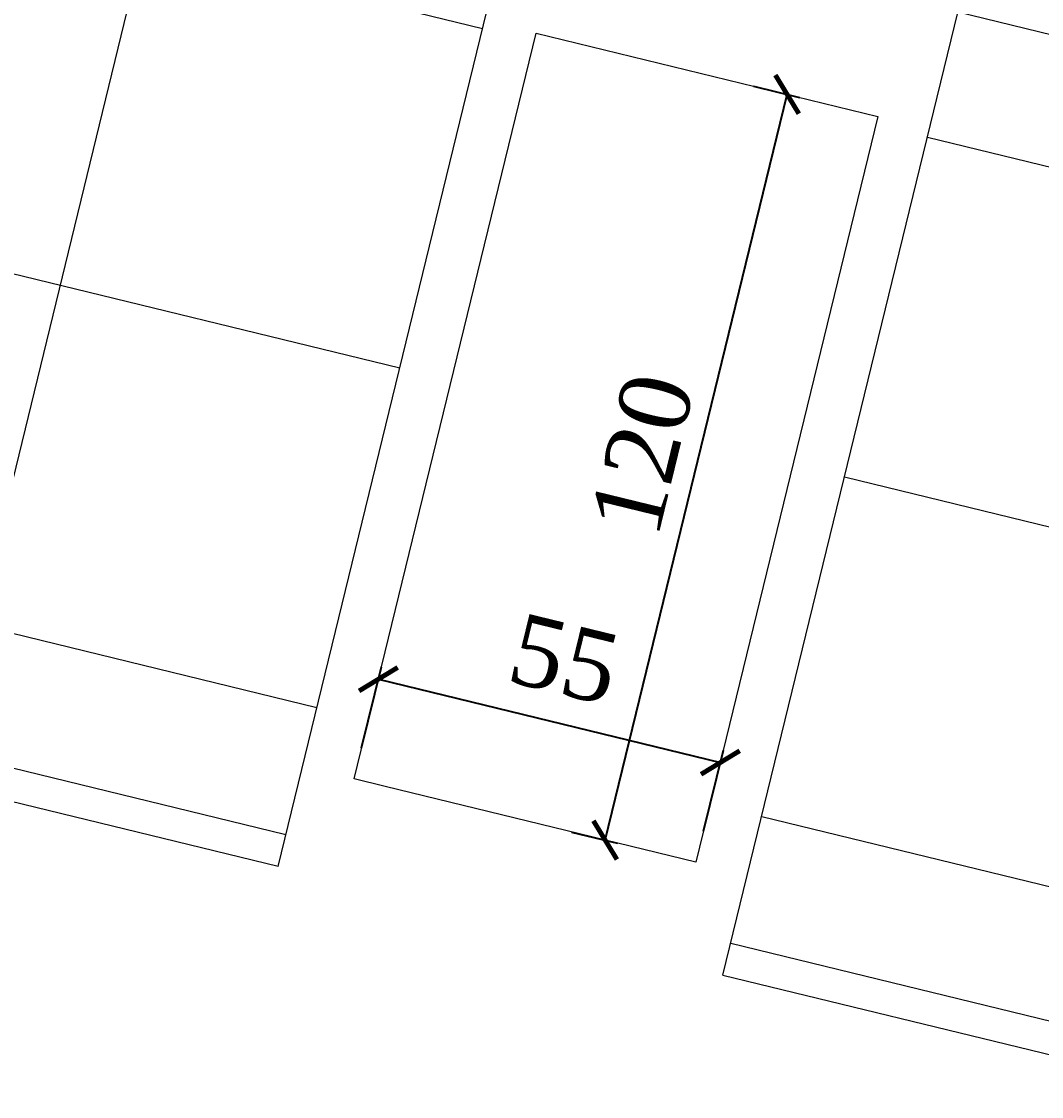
# Model space of a CAD drawing. Header units: millimetres. Extents: x 4980 to 19099, y 3891 to 5773.
# Drawn here: x 10993.9 to 11153.3, y 4874.9 to 5043 of the extents above; entities that cross this region are included whole.
import ezdxf

# ---------------------------------------------------------------- set-up
doc = ezdxf.new("R2010")
doc.units = ezdxf.units.MM
doc.layers.add('Kıtc-002 Çizgi', color=7, linetype='Continuous')
for name, color, linetype, lineweight in [('no3_duvar tarama', 253, 'Continuous', 9), ('no3_ölçü tefriş', 252, 'Continuous', 0), ('Poltroncine_Stift_Nr__1', 1, 'Continuous', 20)]:
    doc.layers.add(name, color=color, linetype=linetype, lineweight=lineweight)
doc.layers.add('no3_mermer gorunus on_Stift_Nr__32', color=7, linetype='Continuous', lineweight=20, true_color=0xffc58a)
doc.styles.add('ROMANSTW', font='georgia.ttf')
doc.dimstyles.new('M1', dxfattribs={"dimtxt": 11, "dimasz": 5, "dimexe": 2, "dimexo": 5, "dimgap": 3, "dimtad": 1, "dimdec": 1, "dimzin": 12, "dimdsep": 46, "dimtxsty": 'ROMANSTW', "dimblk": 'ARCHTICK', "dimcen": 0.09, "dimclrd": 251, "dimclre": 251, "dimclrt": 1, "dimadec": 0, "dimazin": 0, "dimtfac": 1, "dimtdec": 1, "dimtix": 1, "dimtmove": 0, "dimatfit": 3, "dimldrblk": 'ARCHTICK', "dimfxl": 1, "dimtolj": 1, "dimtzin": 0, "dimarcsym": 0})

# ---------------------------------------------------------------- blocks, each defined once
blk = doc.blocks.new('edc')
at = {"layer": 'Poltroncine_Stift_Nr__1', "linetype": 'Continuous'}
for p, q in [((-455347.87, -965869.83), (-455267.72, -965869.83)), ((-455347.87, -965869.83), (-455347.87, -966030.17)), ((-455272.84, -965869.83), (-455272.84, -966030.17)), ((-455267.72, -965869.83), (-455267.72, -966030.17)), ((-455347.87, -965874.94), (-455272.84, -965874.94)), ((-455293.27, -965895.36), (-455272.84, -965874.94)), ((-455347.87, -965895.36), (-455293.27, -965895.36)), ((-455293.27, -965895.36), (-455293.27, -966004.65)), ((-455347.87, -965950), (-455267.72, -965950)), ((-455347.87, -966004.65), (-455293.27, -966004.65)), ((-455293.27, -966004.65), (-455272.84, -966024.8)), ((-455347.87, -966024.8), (-455272.84, -966024.8)), ((-455347.87, -966030.17), (-455267.72, -966030.17))]:
    blk.add_line(p, q, dxfattribs=at)
blk = doc.blocks.new('_ArchTick')
at = {"layer": 'Kıtc-002 Çizgi', "color": 0, "const_width": 0.15}
blk.add_lwpolyline([(-0.5, -0.5), (0.5, 0.5)], dxfattribs=at)
blk = doc.blocks.new('*D119')
at = {"layer": 'Defpoints', "color": 0, "transparency": 16777216}
for p in [(11103.14, 4927.15), (11045.9, 4924.59), (11099.33, 4911.55)]:
    blk.add_point(p, dxfattribs=at)
at = {"layer": 'no3_duvar tarama', "color": 251, "lineweight": -2, "transparency": 16777216}
for p, q in [((11047.08, 4929.44), (11050.18, 4942.13)), ((11049.7, 4940.18), (11103.14, 4927.15)), ((11100.52, 4916.41), (11103.61, 4929.1))]:
    blk.add_line(p, q, dxfattribs=at)
at = {"layer": 'no3_duvar tarama', "color": 251, "lineweight": -2, "transparency": 16777216, "xscale": 5, "yscale": 5, "zscale": 5}
for p, rotation in [((11049.7, 4940.18), 166.2933860449558), ((11103.14, 4927.15), 346.2933860449559)]:
    blk.add_blockref('_ArchTick', p, dxfattribs=dict(at, rotation=rotation))
at = {"layer": 'no3_duvar tarama', "color": 1, "transparency": 16777216, "insert": (11078.77, 4943.28), "char_height": 11, "attachment_point": 5, "rotation": 346.2934, "style": 'ROMANSTW'}
blk.add_mtext('\\A1;55', dxfattribs=at)
blk = doc.blocks.new('*D120')
at = {"layer": 'Defpoints', "color": 0, "transparency": 16777216}
for p in [(11103.48, 5034.06), (11113.57, 5031.6), (11075.05, 4917.48)]:
    blk.add_point(p, dxfattribs=at)
at = {"layer": 'no3_duvar tarama', "color": 251, "lineweight": -2, "transparency": 16777216}
for p, q in [((11085.14, 4915.02), (11113.57, 5031.6)), ((11108.34, 5032.88), (11115.51, 5031.13)), ((11079.9, 4916.29), (11087.08, 4914.54))]:
    blk.add_line(p, q, dxfattribs=at)
at = {"layer": 'no3_duvar tarama', "color": 251, "lineweight": -2, "transparency": 16777216, "xscale": 5, "yscale": 5, "zscale": 5}
for p, rotation in [((11113.57, 5031.6), 76.29338604495476), ((11085.14, 4915.02), 256.2933860449548)]:
    blk.add_blockref('_ArchTick', p, dxfattribs=dict(at, rotation=rotation))
at = {"layer": 'no3_duvar tarama', "color": 1, "transparency": 16777216, "insert": (11090.98, 4975.35), "char_height": 11, "attachment_point": 5, "rotation": 76.2934, "style": 'ROMANSTW'}
blk.add_mtext('\\A1;120', dxfattribs=at)

msp = doc.modelspace()

# ---------------------------------------------------------------- linework, layer by layer
at = {"layer": 'no3_mermer gorunus on_Stift_Nr__32', "linetype": 'Continuous', "flags": 128}
msp.add_lwpolyline([(11127.77, 5028.14), (11104.07, 4930.98), (11099.33, 4911.55), (11050.76, 4923.4), (11045.9, 4924.59), (11074.33, 5041.17)], close=True, dxfattribs=at)

# ---------------------------------------------------------------- block references
at = {"layer": 'no3_ölçü tefriş', "rotation": 166.2933860449543}
msp.add_blockref('edc', (-660209.47, -825557.87), dxfattribs=at)
at = {"layer": 'no3_ölçü tefriş', "xscale": -1, "rotation": 166.2933860449541}
msp.add_blockref('edc', (224620.78, -1041364.45), dxfattribs=at)

# ---------------------------------------------------------------- dimensions: what is measured, and where the dimension line sits
at = {"layer": 'no3_duvar tarama'}
for p1, p2, distance, picture, middle in [((11075.05, 4917.48), (11103.48, 5034.06), -10.39, '*D120', (11090.98, 4975.35)), ((11045.9, 4924.59), (11099.33, 4911.55), 16.06, '*D119', (11078.77, 4943.28))]:
    dim = msp.add_aligned_dim(p1=p1, p2=p2, distance=distance, dimstyle='M1', dxfattribs=at)
    dim.commit()
    dim.dimension.update_dxf_attribs({"geometry": picture, "text_midpoint": middle})

doc.saveas('drawing.dxf')
